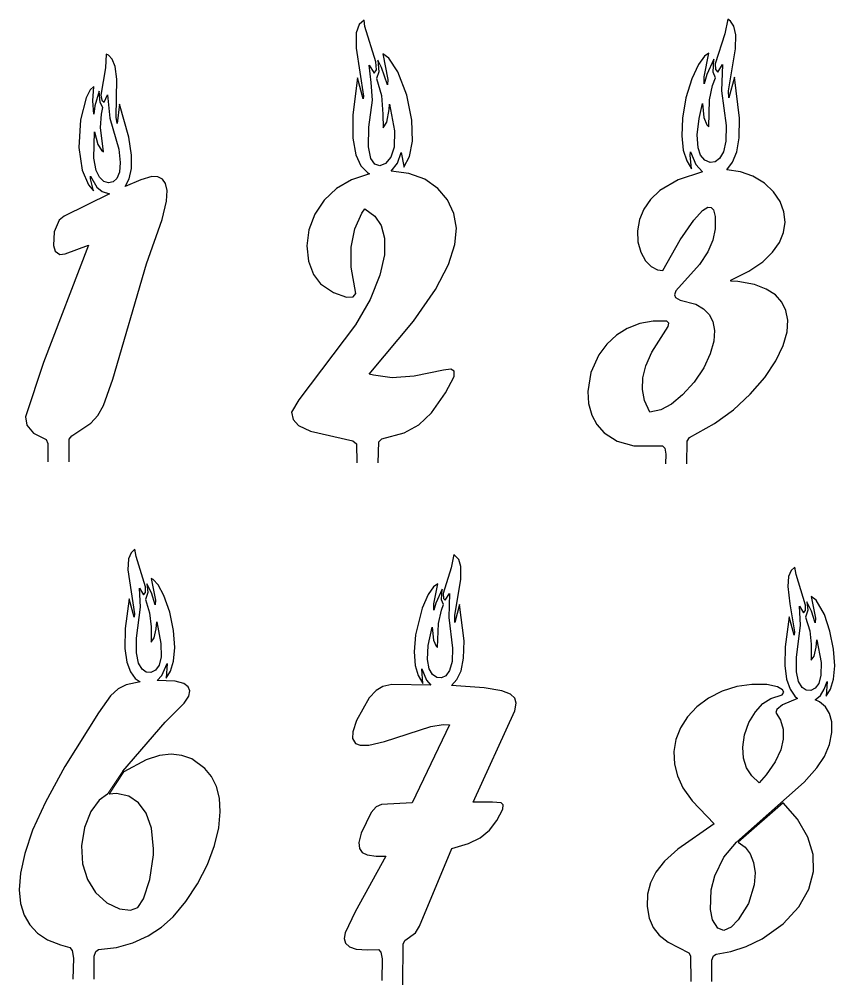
# Model space of a CAD drawing. Extents: x -2 to 525, y -193 to 171.
# Drawn here: x -2.2 to 305.4, y -193 to 171.1 of the extents above; entities that cross this region are included whole.
import ezdxf

# ---------------------------------------------------------------- set-up
doc = ezdxf.new("R2010")
doc.units = 0
doc.header["$MEASUREMENT"] = 0

msp = doc.modelspace()

# ---------------------------------------------------------------- linework, layer by layer
at = {"linetype": 'Continuous'}
for p, q in [((126.034225, 169.060242), (124.938675, 165.917206)), ((127.848984, 170.73378), (126.034225, 169.060242)), ((128.18689, 168.376419), (127.848984, 170.73378)), ((132.359863, 154.965546), (128.18689, 168.376419)), ((265.108643, 171.057281), (264.003265, 165.528931)), ((266.10495, 170.369919), (265.108643, 171.057281)), ((267.41449, 168.435989), (266.10495, 170.369919)), ((268.150726, 165.213013), (267.41449, 168.435989)), ((124.938675, 165.917206), (124.843636, 160.170288)), ((264.003265, 165.528931), (260.381836, 154.287094)), ((268.057739, 159.874756), (268.150726, 165.213013)), ((30.584261, 157.925278), (30.293997, 152.69899)), ((31.403471, 157.543655), (30.584261, 157.925278)), ((32.85722, 156.072311), (31.403471, 157.543655)), ((124.843636, 160.170288), (127.636261, 142.048462)), ((137.212341, 156.343613), (134.944229, 158.015015)), ((134.944229, 158.015015), (136.807526, 148.334167)), ((256.264435, 157.147369), (254.011017, 154.056778)), ((256.222382, 149.39006), (258.013397, 158.338623)), ((258.013397, 158.338623), (256.264435, 157.147369)), ((265.416687, 144.060349), (268.057739, 159.874756)), ((33.989616, 153.305725), (32.85722, 156.072311)), ((34.630615, 148.515564), (33.989616, 153.305725)), ((130.557693, 147.284698), (129.837494, 153.706253)), ((129.837494, 153.706253), (131.636841, 150.794296)), ((132.588089, 151.967865), (132.359863, 154.965546)), ((134.47757, 152.922287), (133.08252, 155.667816)), ((133.08252, 155.667816), (133.390549, 151.217194)), ((136.703766, 146.377716), (134.47757, 152.922287)), ((140.54805, 151.214523), (137.212341, 156.343613)), ((254.011017, 154.056778), (251.502151, 148.61972)), ((259.868896, 155.983566), (257.230255, 150.217758)), ((259.633331, 151.161423), (259.868896, 155.983566)), ((260.381836, 154.287094), (260.414886, 152.139984)), ((261.320679, 151.117798), (263.120148, 154.029755)), ((263.120148, 154.029755), (262.741516, 144.094818)), ((30.293997, 152.69899), (28.571802, 142.451935)), ((131.636841, 150.794296), (132.588089, 151.967865)), ((133.390549, 151.217194), (132.509918, 148.7034)), ((143.953644, 142.465454), (140.54805, 151.214523)), ((256.242126, 146.72847), (256.222382, 149.39006)), ((257.230255, 150.217758), (256.242126, 146.72847)), ((260.447601, 149.026993), (259.633331, 151.161423)), ((260.414886, 152.139984), (261.320679, 151.117798)), ((267.591003, 149.295242), (265.463745, 141.397018)), ((269.544373, 133.712448), (267.591003, 149.295242)), ((25.956085, 145.767685), (24.564184, 144.488937)), ((25.577484, 140.316467), (25.956085, 145.767685)), ((34.343658, 134.104385), (34.630615, 148.515564)), ((125.36129, 148.989471), (123.573341, 135.066086)), ((127.493668, 141.073425), (125.36129, 148.989471)), ((131.025696, 140.612686), (130.557693, 147.284698)), ((132.509918, 148.7034), (134.425858, 142.325073)), ((136.807526, 148.334167), (136.703766, 146.377716)), ((251.502151, 148.61972), (249.314224, 141.401505)), ((258.229584, 140.660263), (259.385254, 146.094193)), ((259.385254, 146.094193), (260.447601, 149.026993)), ((24.564184, 144.488937), (22.971775, 141.466354)), ((27.900257, 143.925919), (26.302809, 138.437027)), ((28.304045, 139.663712), (27.900257, 143.925919)), ((28.571802, 142.451935), (28.905115, 140.55043)), ((29.811846, 139.812943), (31.026073, 142.619125)), ((31.026073, 142.619125), (31.992966, 133.714081)), ((127.636261, 142.048462), (127.493668, 141.073425)), ((134.425858, 142.325073), (134.953476, 135.302383)), ((145.944138, 133.036362), (143.953644, 142.465454)), ((262.741516, 144.094818), (264.496094, 130.96846)), ((265.463745, 141.397018), (265.416687, 144.060349)), ((22.971775, 141.466354), (20.864967, 133.114426)), ((25.897524, 135.263062), (25.577484, 140.316467)), ((26.302809, 138.437027), (25.897524, 135.263062)), ((29.310312, 137.852203), (28.304045, 139.663712)), ((28.905115, 140.55043), (29.811846, 139.812943)), ((35.589123, 139.011948), (34.729275, 131.756531)), ((39.112003, 126.563698), (35.589123, 139.011948)), ((129.686142, 130.377945), (131.025696, 140.612686)), ((137.325363, 136.995239), (137.442627, 139.040665)), ((137.442627, 139.040665), (139.312454, 129.036423)), ((249.314224, 141.401505), (247.995987, 133.834778)), ((254.248306, 133.701752), (255.514893, 139.364075)), ((255.514893, 139.364075), (256.117004, 133.982971)), ((257.957153, 130.461533), (258.229584, 140.660263)), ((28.429316, 130.221786), (28.76992, 135.247238)), ((28.76992, 135.247238), (29.310312, 137.852203)), ((123.573341, 135.066086), (123.571121, 126.176414)), ((134.953476, 135.302383), (135.010345, 130.126358)), ((136.414078, 132.233612), (137.325363, 136.995239)), ((20.864967, 133.114426), (20.27314, 122.667503)), ((31.992966, 133.714081), (35.278229, 122.133461)), ((34.729275, 131.756531), (34.343658, 134.104385)), ((135.010345, 130.126358), (136.414078, 132.233612)), ((146.175583, 125.04493), (145.944138, 133.036362)), ((247.995987, 133.834778), (247.708176, 127.135735)), ((253.549194, 127.551048), (254.248306, 133.701752)), ((256.117004, 133.982971), (257.168823, 131.304352)), ((257.168823, 131.304352), (257.957153, 130.461533)), ((269.440857, 126.40522), (269.544373, 133.712448)), ((25.910906, 118.683807), (26.19873, 128.674805)), ((26.19873, 128.674805), (27.463493, 123.90229)), ((29.507141, 121.121895), (28.429316, 130.221786)), ((129.473145, 122.934097), (129.686142, 130.377945)), ((139.312454, 129.036423), (139.16066, 122.836037)), ((253.899323, 122.524857), (253.549194, 127.551048)), ((264.496094, 130.96846), (264.383209, 125.102608)), ((27.463493, 123.90229), (28.758148, 121.703224)), ((40.126331, 119.882813), (39.112003, 126.563698)), ((123.571121, 126.176414), (124.713554, 119.952156)), ((144.989914, 119.260986), (146.175583, 125.04493)), ((247.708176, 127.135735), (248.318253, 121.700012)), ((264.383209, 125.102608), (263.439972, 121.032639)), ((268.487091, 121.089897), (269.440857, 126.40522)), ((20.27314, 122.667503), (21.480915, 114.152946)), ((28.758148, 121.703224), (29.507141, 121.121895)), ((35.278229, 122.133461), (35.883713, 117.003906)), ((130.416992, 118.579269), (129.473145, 122.934097)), ((139.16066, 122.836037), (137.971008, 119.040787)), ((140.437485, 116.794792), (141.906036, 120.776817)), ((141.906036, 120.776817), (142.849258, 115.671234)), ((248.318253, 121.700012), (249.604141, 117.624268)), ((250.923843, 119.77327), (251.057709, 121.096611)), ((251.057709, 121.096611), (252.985306, 116.250961)), ((254.846878, 119.792625), (253.899323, 122.524857)), ((263.439972, 121.032639), (261.998505, 118.541527)), ((266.852081, 117.137962), (268.487091, 121.089897)), ((26.789865, 114.075989), (25.910906, 118.683807)), ((35.883713, 117.003906), (35.535915, 113.347656)), ((40.095226, 114.8479), (40.126331, 119.882813)), ((124.713554, 119.952156), (126.680626, 115.786049)), ((131.93338, 116.437607), (130.416992, 118.579269)), ((135.932037, 116.634995), (133.792023, 115.820099)), ((137.971008, 119.040787), (135.932037, 116.634995)), ((138.124405, 113.751297), (140.437485, 116.794792)), ((142.811691, 115.342133), (144.989914, 119.260986)), ((249.604141, 117.624268), (251.415817, 114.660339)), ((251.415817, 114.660339), (250.923843, 119.77327)), ((256.47934, 117.900558), (254.846878, 119.792625)), ((258.403656, 117.065788), (256.47934, 117.900558)), ((260.282867, 117.283463), (258.403656, 117.065788)), ((261.998505, 118.541527), (260.282867, 117.283463)), ((264.689301, 114.3442), (266.852081, 117.137962)), ((21.480915, 114.152946), (23.84609, 108.598434)), ((27.970331, 111.512718), (26.789865, 114.075989)), ((35.535915, 113.347656), (34.524601, 110.968872)), ((39.237034, 110.919197), (40.095226, 114.8479)), ((126.680626, 115.786049), (129.33429, 113.143074)), ((129.33429, 113.143074), (129.871307, 112.811699)), ((133.792023, 115.820099), (131.93338, 116.437607)), ((144.813583, 112.97023), (138.124405, 113.751297)), ((142.849258, 115.671234), (142.811691, 115.342133)), ((150.765625, 110.709152), (144.813583, 112.97023)), ((255.545517, 113.526901), (246.327576, 110.536331)), ((252.985306, 116.250961), (255.545517, 113.526901)), ((269.856079, 113.578804), (264.689301, 114.3442)), ((274.608063, 111.85939), (269.856079, 113.578804)), ((24.663679, 110.837143), (24.626062, 111.944267)), ((24.626062, 111.944267), (27.087082, 107.783188)), ((25.762711, 106.324463), (24.663679, 110.837143)), ((29.615898, 109.948738), (27.970331, 111.512718)), ((31.458376, 109.34549), (29.615898, 109.948738)), ((33.145485, 109.709244), (31.458376, 109.34549)), ((34.524601, 110.968872), (33.145485, 109.709244)), ((37.720711, 107.989601), (39.237034, 110.919197)), ((43.656094, 110.57872), (37.720711, 107.989601)), ((47.789143, 111.810165), (43.656094, 110.57872)), ((50.049873, 111.662704), (47.789143, 111.810165)), ((51.826958, 110.773933), (50.049873, 111.662704)), ((52.98988, 109.162971), (51.826958, 110.773933)), ((123.096336, 110.545219), (117.502167, 107.25869)), ((129.871307, 112.811699), (123.096336, 110.545219)), ((155.655411, 107.29216), (150.765625, 110.709152)), ((246.327576, 110.536331), (239.511948, 106.482414)), ((278.930328, 109.214066), (274.608063, 111.85939)), ((23.84609, 108.598434), (25.762711, 106.324463)), ((27.087082, 107.783188), (28.996082, 106.113701)), ((28.996082, 106.113701), (31.752512, 105.189102)), ((53.571854, 106.548553), (52.98988, 109.162971)), ((53.342617, 102.413239), (53.571854, 106.548553)), ((117.502167, 107.25869), (112.74427, 102.803261)), ((159.390015, 102.913612), (155.655411, 107.29216)), ((239.511948, 106.482414), (235.94313, 103.084053)), ((282.352478, 105.972023), (278.930328, 109.214066)), ((284.807678, 102.337219), (282.352478, 105.972023)), ((31.752512, 105.189102), (14.653851, 96.812347)), ((51.731911, 95.5616), (53.342617, 102.413239)), ((112.74427, 102.803261), (109.235565, 97.552788)), ((161.759964, 97.880867), (159.390015, 102.913612)), ((235.94313, 103.084053), (233.403778, 99.434746)), ((286.258972, 98.482246), (284.807678, 102.337219)), ((127.065262, 97.950874), (128.164703, 99.548828)), ((128.164703, 99.548828), (131.881958, 96.852432)), ((233.403778, 99.434746), (231.755859, 95.515999)), ((252.295853, 95.364014), (255.562347, 98.94101)), ((255.562347, 98.94101), (257.545197, 100.155457)), ((257.545197, 100.155457), (258.772919, 100.114822)), ((258.772919, 100.114822), (259.66217, 99.153976)), ((259.66217, 99.153976), (260.288574, 96.657959)), ((286.69632, 94.551041), (286.258972, 98.482246)), ((12.786319, 95.350899), (10.928755, 90.961197)), ((14.653851, 96.812347), (12.786319, 95.350899)), ((45.798805, 78.84874), (51.731911, 95.5616)), ((109.235565, 97.552788), (107.004646, 91.625908)), ((124.366707, 91.993607), (127.065262, 97.950874)), ((131.881958, 96.852432), (134.277542, 93.298409)), ((162.703888, 92.299095), (161.759964, 97.880867)), ((231.755859, 95.515999), (230.98999, 91.321297)), ((247.185349, 87.863663), (252.295853, 95.364014)), ((260.288574, 96.657959), (260.300812, 92.102127)), ((107.004646, 91.625908), (106.219177, 85.619492)), ((122.967819, 85.148605), (124.366707, 91.993607)), ((134.277542, 93.298409), (135.571747, 88.498421)), ((162.105225, 86.111618), (162.703888, 92.299095)), ((230.98999, 91.321297), (231.156754, 87.181404)), ((260.300812, 92.102127), (259.419983, 87.75827)), ((286.133392, 90.661461), (286.69632, 94.551041)), ((10.928755, 90.961197), (10.612742, 85.755966)), ((135.571747, 88.498421), (135.508499, 82.290627)), ((240.607224, 76.263718), (247.185349, 87.863663)), ((259.419983, 87.75827), (257.558685, 83.354698)), ((284.604858, 86.907768), (286.133392, 90.661461)), ((23.839529, 85.940804), (6.934083, 41.581436)), ((10.612742, 85.755966), (11.314399, 83.639915)), ((15.11527, 82.630775), (23.839529, 85.940804)), ((106.219177, 85.619492), (106.835205, 79.883553)), ((122.999214, 77.563942), (122.967819, 85.148605)), ((159.696228, 78.648643), (162.105225, 86.111618)), ((231.156754, 87.181404), (232.249084, 83.207138)), ((282.022186, 83.196289), (284.604858, 86.907768)), ((11.314399, 83.639915), (13.077179, 82.38829)), ((13.077179, 82.38829), (15.11527, 82.630775)), ((135.508499, 82.290627), (133.811142, 74.628563)), ((232.249084, 83.207138), (234.045959, 80.011124)), ((257.558685, 83.354698), (254.438934, 78.636879)), ((278.300537, 79.600609), (282.022186, 83.196289)), ((33.026192, 35.359604), (45.798805, 78.84874)), ((106.835205, 79.883553), (108.746384, 74.879974)), ((124.760368, 67.613335), (122.999214, 77.563942)), ((154.794678, 69.221947), (159.696228, 78.648643)), ((234.045959, 80.011124), (236.242706, 77.797356)), ((236.242706, 77.797356), (238.619202, 76.569496)), ((238.619202, 76.569496), (240.607224, 76.263718)), ((254.438934, 78.636879), (245.468521, 68.626938)), ((273.099823, 76.045166), (278.300537, 79.600609)), ((108.746384, 74.879974), (111.429146, 71.283264)), ((133.811142, 74.628563), (130.137466, 65.418785)), ((266.206818, 72.673409), (273.099823, 76.045166)), ((111.429146, 71.283264), (116.321159, 68.082809)), ((146.531708, 57.278461), (154.794678, 69.221947)), ((266.206818, 72.361305), (266.206818, 72.673409)), ((268.890015, 72.150009), (266.206818, 72.361305)), ((275.163239, 71.007515), (268.890015, 72.150009)), ((279.641479, 69.325905), (275.163239, 71.007515)), ((283.076385, 67.095306), (279.641479, 69.325905)), ((116.321159, 68.082809), (121.232407, 66.243675)), ((121.232407, 66.243675), (123.766869, 66.356995)), ((123.766869, 66.356995), (124.760368, 67.613335)), ((245.468521, 68.626938), (244.943192, 67.130783)), ((244.943192, 67.130783), (245.407227, 66.11409)), ((245.407227, 66.11409), (247.186386, 65.189148)), ((285.528687, 64.383179), (283.076385, 67.095306)), ((130.137466, 65.418785), (124.660454, 55.803642)), ((247.186386, 65.189148), (253.02536, 63.598675)), ((253.02536, 63.598675), (255.991745, 61.918159)), ((255.991745, 61.918159), (258.111176, 59.759689)), ((287.05899, 61.257019), (285.528687, 64.383179)), ((258.111176, 59.759689), (259.499298, 57.064144)), ((287.74115, 57.582565), (287.05899, 61.257019)), ((124.660454, 55.803642), (103.227943, 27.52589)), ((129.816025, 37.282227), (146.531708, 57.278461)), ((231.891022, 56.289742), (227.164001, 54.45055)), ((236.941681, 57.257404), (231.891022, 56.289742)), ((236.488983, 45.491013), (242.631027, 55.172661)), ((242.096497, 57.182816), (236.941681, 57.257404)), ((242.812302, 56.511837), (242.096497, 57.182816)), ((242.631027, 55.172661), (242.812302, 56.511837)), ((259.499298, 57.064144), (260.126923, 53.712597)), ((287.464508, 53.167656), (287.74115, 57.582565)), ((223.057083, 51.892319), (219.429413, 48.568737)), ((227.164001, 54.45055), (223.057083, 51.892319)), ((260.126923, 53.712597), (259.867615, 49.730541)), ((286.030457, 48.02914), (287.464508, 53.167656)), ((219.429413, 48.568737), (216.400803, 44.541317)), ((259.867615, 49.730541), (258.508392, 44.864597)), ((283.274078, 42.244015), (286.030457, 48.02914)), ((216.400803, 44.541317), (213.383926, 37.811764)), ((234.150803, 40.419643), (236.488983, 45.491013)), ((258.508392, 44.864597), (256.021698, 39.626598)), ((6.934083, 41.581436), (0.05779, 21.199436)), ((233.02179, 35.83466), (234.150803, 40.419643)), ((279.078522, 35.965401), (283.274078, 42.244015)), ((131.431396, 36.803421), (129.816025, 37.282227)), ((138.503891, 35.896626), (131.431396, 36.803421)), ((146.731308, 36.439144), (138.503891, 35.896626)), ((157.845566, 38.781685), (146.731308, 36.439144)), ((160.583206, 39.076744), (157.845566, 38.781685)), ((158.632355, 30.162287), (161.826279, 36.409748)), ((161.911804, 38.42165), (160.583206, 39.076744)), ((161.826279, 36.409748), (161.911804, 38.42165)), ((213.383926, 37.811764), (212.261292, 30.753939)), ((256.021698, 39.626598), (252.359543, 34.175556)), ((29.483635, 25.381624), (33.026192, 35.359604)), ((232.906555, 31.475372), (233.02179, 35.83466)), ((252.359543, 34.175556), (248.04274, 29.40345)), ((273.604431, 29.658171), (279.078522, 35.965401)), ((153.300705, 22.61421), (158.632355, 30.162287)), ((212.261292, 30.753939), (212.600204, 26.142931)), ((233.719879, 27.331997), (232.906555, 31.475372)), ((248.04274, 29.40345), (243.818054, 25.96792)), ((267.212463, 23.809553), (273.604431, 29.658171)), ((103.227943, 27.52589), (100.441589, 22.840948)), ((212.600204, 26.142931), (213.83345, 21.800896)), ((235.69957, 22.905228), (233.719879, 27.331997)), ((243.818054, 25.96792), (239.84761, 23.810085)), ((27.454962, 21.580662), (29.483635, 25.381624)), ((100.441589, 22.840948), (101.073616, 20.161919)), ((148.465744, 18.108236), (153.300705, 22.61421)), ((239.84761, 23.810085), (235.69957, 22.905228)), ((260.130951, 18.673542), (267.212463, 23.809553)), ((0.05779, 21.199436), (0.558347, 17.976427)), ((17.537651, 13.928114), (24.763037, 18.772532)), ((24.763037, 18.772532), (27.454962, 21.580662)), ((101.073616, 20.161919), (103.182816, 17.885139)), ((213.83345, 21.800896), (215.748352, 18.226639)), ((215.748352, 18.226639), (218.435471, 15.1365)), ((250.634995, 13.311632), (260.130951, 18.673542)), ((0.558347, 17.976427), (3.124891, 15.012543)), ((3.124891, 15.012543), (7.930338, 12.598846)), ((103.182816, 17.885139), (107.695747, 15.767305)), ((107.695747, 15.767305), (123.632477, 12.144782)), ((134.606216, 12.881006), (143.048462, 15.118068)), ((143.048462, 15.118068), (148.465744, 18.108236)), ((218.435471, 15.1365), (223.31601, 11.953594)), ((7.930338, 12.598846), (8.568137, 11.087736)), ((8.568137, 11.087736), (8.582712, 4.2258)), ((16.582712, 4.2258), (16.610626, 12.744196)), ((16.610626, 12.744196), (17.537651, 13.928114)), ((123.632477, 12.144782), (125.057388, 10.958623)), ((125.057388, 10.958623), (125.119713, 3.7949)), ((133.119705, 3.7949), (133.434143, 11.712311)), ((133.434143, 11.712311), (134.606216, 12.881006)), ((223.31601, 11.953594), (229.671494, 10.186981)), ((249.656708, 3.364), (249.765564, 11.901702)), ((249.765564, 11.901702), (250.634995, 13.311632)), ((229.671494, 10.186981), (237.54071, 10.143421)), ((237.54071, 10.143421), (240.415771, 10.259679)), ((240.415771, 10.259679), (241.290695, 9.378304)), ((241.290695, 9.378304), (241.724213, 6.998178)), ((241.724213, 6.998178), (241.656708, 3.364)), ((41.394535, -28.813277), (39.928837, -30.107116)), ((41.82526, -31.53041), (41.394535, -28.813277)), ((38.978764, -32.473647), (38.717411, -36.525039)), ((39.928837, -30.107116), (38.978764, -32.473647)), ((45.424259, -43.028838), (41.82526, -31.53041)), ((161.784672, -30.839065), (160.778324, -35.788268)), ((163.560246, -32.647506), (161.784672, -30.839065)), ((164.346928, -35.352706), (163.560246, -32.647506)), ((160.778324, -35.788268), (157.674809, -45.522323)), ((164.367252, -40.031692), (164.346928, -35.352706)), ((290.436283, -35.604568), (289.004521, -36.850082)), ((290.867008, -38.3217), (290.436283, -35.604568)), ((38.717411, -36.525039), (41.211613, -53.213088)), ((48.305424, -40.192016), (47.505558, -39.78807)), ((47.505558, -39.78807), (49.108402, -48.031432)), ((162.086369, -53.802596), (164.367252, -40.031692)), ((288.06641, -39.060882), (287.745915, -42.892104)), ((289.004521, -36.850082), (288.06641, -39.060882)), ((294.481571, -49.900176), (290.867008, -38.3217)), ((43.524113, -50.594634), (43.108219, -43.488219)), ((43.108219, -43.488219), (44.678715, -45.991592)), ((45.448246, -45.091384), (45.424259, -43.028838)), ((47.604496, -45.276641), (45.905033, -41.797759)), ((45.905033, -41.797759), (46.222782, -45.143249)), ((50.144718, -42.176803), (48.305424, -40.192016)), ((52.335575, -46.218093), (50.144718, -42.176803)), ((154.060063, -42.931792), (152.018986, -45.847213)), ((155.669682, -41.800536), (154.060063, -42.931792)), ((154.137516, -49.41838), (155.669682, -41.800536)), ((287.745915, -42.892104), (288.477543, -49.432983)), ((44.678715, -45.991592), (45.448246, -45.091384)), ((46.222782, -45.143249), (45.411503, -47.799926)), ((49.025944, -49.804336), (47.604496, -45.276641)), ((54.518131, -52.466079), (52.335575, -46.218093)), ((152.018986, -45.847213), (149.749455, -51.020782)), ((157.268925, -43.830245), (154.894413, -49.091201)), ((157.035221, -47.825027), (157.268925, -43.830245)), ((157.674809, -45.522323), (157.807621, -47.314269)), ((157.807621, -47.314269), (158.520085, -48.023727)), ((158.520085, -48.023727), (160.070927, -45.514022)), ((160.070927, -45.514022), (159.790165, -54.536025)), ((298.417118, -47.977218), (296.547367, -46.579375)), ((296.547367, -46.579375), (298.14777, -54.793532)), ((39.250553, -47.553405), (37.774723, -58.743133)), ((41.088444, -54.375747), (39.250553, -47.553405)), ((41.9939, -62.3674), (43.524113, -50.594634)), ((45.411503, -47.799926), (46.958927, -52.770385)), ((49.108402, -48.031432), (49.025944, -49.804336)), ((154.143192, -51.806655), (154.137516, -49.41838)), ((154.894413, -49.091201), (154.143192, -51.806655)), ((157.781498, -49.626617), (157.035221, -47.825027)), ((157.040104, -51.769103), (157.781498, -49.626617)), ((163.924137, -49.594512), (162.083134, -56.403152)), ((165.592838, -63.276153), (163.924137, -49.594512)), ((288.477543, -49.432983), (290.252262, -59.955978)), ((292.565922, -57.38594), (292.150028, -50.279525)), ((292.150028, -50.279525), (293.720524, -52.782897)), ((294.490055, -51.88269), (294.481571, -49.900176)), ((296.694035, -52.181686), (294.946842, -48.589065)), ((294.946842, -48.589065), (295.271671, -51.821593)), ((301.566349, -53.448135), (298.417118, -47.977218)), ((41.211613, -53.213088), (41.088444, -54.375747)), ((46.958927, -52.770385), (47.517521, -58.049895)), ((55.965031, -59.460296), (54.518131, -52.466079)), ((149.749455, -51.020782), (147.275578, -61.056548)), ((155.89246, -56.74266), (157.040104, -51.769103)), ((159.790165, -54.536025), (161.291447, -66.073241)), ((162.083134, -56.403152), (162.086369, -53.802596)), ((288.292301, -54.344833), (286.784611, -65.561988)), ((290.130192, -61.167037), (288.292301, -54.344833)), ((293.720524, -52.782897), (294.490055, -51.88269)), ((295.271671, -51.821593), (294.439457, -54.39212)), ((294.439457, -54.39212), (296.000736, -59.561675)), ((298.062016, -56.567779), (296.694035, -52.181686)), ((303.669438, -59.660689), (301.566349, -53.448135)), ((47.517521, -58.049895), (47.566532, -63.810363)), ((49.470158, -58.829543), (49.662724, -56.127792)), ((49.662724, -56.127792), (51.233952, -64.293868)), ((152.08112, -65.136954), (153.516422, -58.153594)), ((153.516422, -58.153594), (154.093388, -63.028426)), ((155.62122, -65.826194), (155.89246, -56.74266)), ((291.001713, -69.59114), (292.565922, -57.38594)), ((298.14777, -54.793532), (298.062016, -56.567779)), ((37.774723, -58.743133), (37.642033, -66.166267)), ((48.66663, -62.266265), (49.470158, -58.829543)), ((56.407108, -65.84172), (55.965031, -59.460296)), ((147.275578, -61.056548), (146.771122, -67.451591)), ((290.252262, -59.955978), (290.130192, -61.167037)), ((296.000736, -59.561675), (296.553471, -64.544051)), ((305.045719, -66.538123), (303.669438, -59.660689)), ((41.964787, -67.897338), (41.9939, -62.3674)), ((47.566532, -63.810363), (48.66663, -62.266265)), ((51.233952, -64.293868), (51.240177, -69.328155)), ((151.856999, -70.373473), (152.08112, -65.136954)), ((154.093388, -63.028426), (155.105168, -65.326919)), ((155.105168, -65.326919), (155.62122, -65.826194)), ((165.437931, -69.885512), (165.592838, -63.276153)), ((296.553471, -64.544051), (296.608341, -70.601668)), ((298.497379, -65.743621), (298.704533, -62.919082)), ((298.704533, -62.919082), (300.316044, -71.540992)), ((37.642033, -66.166267), (38.35236, -71.337272)), ((42.753544, -71.714881), (41.964787, -67.897338)), ((55.938725, -70.982345), (56.407108, -65.84172)), ((146.771122, -67.451591), (147.172489, -72.634658)), ((161.291447, -66.073241), (161.065189, -71.139762)), ((286.784611, -65.561988), (286.629948, -72.669868)), ((296.608341, -70.601668), (297.708439, -69.057563)), ((297.708439, -69.057563), (298.497379, -65.743621)), ((305.447514, -72.771171), (305.045719, -66.538123)), ((38.35236, -71.337272), (39.699833, -75.045943)), ((44.074833, -74.073516), (42.753544, -71.714881)), ((50.485294, -72.515769), (49.119633, -74.391715)), ((51.240177, -69.328155), (50.485294, -72.515769)), ((51.614567, -76.406623), (53.509464, -71.868178)), ((53.509464, -71.868178), (53.195561, -77.418479)), ((54.802982, -74.760314), (55.938725, -70.982345)), ((147.172489, -72.634658), (148.242191, -76.470771)), ((152.442021, -73.918327), (151.856999, -70.373473)), ((161.065189, -71.139762), (160.093815, -74.546546)), ((164.475041, -74.633788), (165.437931, -69.885512)), ((286.629948, -72.669868), (287.31226, -77.835075)), ((291.038212, -75.004111), (291.001713, -69.59114)), ((300.316044, -71.540992), (300.257389, -76.337989)), ((304.980534, -77.773643), (305.447514, -72.771171)), ((39.699833, -75.045943), (41.523686, -77.526694)), ((45.635502, -75.189262), (44.074833, -74.073516)), ((47.379215, -75.307296), (45.635502, -75.189262)), ((49.119633, -74.391715), (47.379215, -75.307296)), ((49.814213, -78.268722), (51.614567, -76.406623)), ((53.195561, -77.418479), (54.802982, -74.760314)), ((149.983647, -79.444274), (149.67487, -73.897117)), ((149.67487, -73.897117), (151.417362, -78.205451)), ((153.651432, -76.012481), (152.442021, -73.918327)), ((155.312321, -77.187652), (153.651432, -76.012481)), ((160.093815, -74.546546), (158.69611, -76.51081)), ((162.915959, -77.955939), (164.475041, -74.633788)), ((291.847721, -78.64807), (291.038212, -75.004111)), ((300.257389, -76.337989), (299.48029, -79.405944)), ((38.149906, -79.930648), (35.046147, -81.461372)), ((43.340702, -78.842719), (38.149906, -79.930648)), ((41.523686, -77.526694), (43.340702, -78.842719)), ((56.595768, -78.53617), (49.814213, -78.268722)), ((59.792179, -79.443587), (56.595768, -78.53617)), ((61.467899, -80.691451), (59.792179, -79.443587)), ((138.306278, -79.801963), (134.974674, -80.579208)), ((153.067265, -80.064124), (138.306278, -79.801963)), ((148.242191, -76.470771), (149.983647, -79.444274)), ((151.417362, -78.205451), (153.067265, -80.064124)), ((157.088749, -77.344848), (155.312321, -77.187652)), ((158.69611, -76.51081), (157.088749, -77.344848)), ((160.830998, -80.229522), (162.915959, -77.955939)), ((274.190006, -79.773955), (268.541081, -80.576392)), ((279.896305, -79.864341), (274.190006, -79.773955)), ((283.88892, -80.683334), (279.896305, -79.864341)), ((287.31226, -77.835075), (288.641178, -81.583877)), ((293.152897, -80.905624), (291.847721, -78.64807)), ((299.48029, -79.405944), (298.090519, -81.244308)), ((301.508366, -81.557105), (302.55402, -78.675437)), ((302.55402, -78.675437), (302.237309, -84.209777)), ((303.844792, -81.551612), (304.980534, -77.773643)), ((35.046147, -81.461372), (32.230778, -84.073875)), ((62.070377, -82.178786), (61.467899, -80.691451)), ((61.721256, -84.141189), (62.070377, -82.178786)), ((132.384403, -82.097678), (129.807194, -84.851997)), ((134.974674, -80.579208), (132.384403, -82.097678)), ((173.182926, -81.011428), (160.830998, -80.229522)), ((179.864018, -82.15322), (173.182926, -81.011428)), ((183.109928, -83.459098), (179.864018, -82.15322)), ((184.688725, -84.956527), (183.109928, -83.459098)), ((262.93726, -82.332595), (257.863773, -84.917922)), ((268.541081, -80.576392), (262.93726, -82.332595)), ((281.310734, -85.03279), (285.663822, -83.652221)), ((285.802616, -81.765304), (283.88892, -80.683334)), ((285.663822, -83.652221), (286.261662, -82.754974)), ((286.261662, -82.754974), (285.802616, -81.765304)), ((288.641178, -81.583877), (290.446049, -84.149573)), ((294.718388, -81.995391), (293.152897, -80.905624)), ((296.421024, -82.098594), (294.718388, -81.995391)), ((298.090519, -81.244308), (296.421024, -82.098594)), ((300.123539, -83.904761), (301.508366, -81.557105)), ((302.237309, -84.209777), (303.844792, -81.551612)), ((32.230778, -84.073875), (27.674198, -90.480216)), ((52.825993, -94.022811), (60.021977, -86.844947)), ((60.021977, -86.844947), (61.721256, -84.141189)), ((129.807194, -84.851997), (125.035832, -93.418594)), ((185.248844, -86.822822), (184.688725, -84.956527)), ((184.785954, -89.720626), (185.248844, -86.822822)), ((257.863773, -84.917922), (253.44318, -88.2285)), ((275.505985, -90.069556), (278.362492, -86.965636)), ((278.362492, -86.965636), (281.310734, -85.03279)), ((291.429569, -85.024924), (285.755863, -87.429778)), ((290.446049, -84.149573), (291.429569, -85.024924)), ((298.127995, -85.527022), (300.123539, -83.904761)), ((299.734684, -86.346595), (298.127995, -85.527022)), ((301.947819, -88.246314), (299.734684, -86.346595)), ((27.674198, -90.480216), (15.010258, -110.665359)), ((168.982548, -124.216788), (184.785954, -89.720626)), ((253.44318, -88.2285), (249.892887, -92.036895)), ((273.06934, -94.174323), (275.505985, -90.069556)), ((283.631046, -89.194205), (283.174626, -90.334739)), ((283.174626, -90.334739), (284.996586, -93.289535)), ((285.755863, -87.429778), (283.631046, -89.194205)), ((303.463261, -90.710708), (301.947819, -88.246314)), ((304.32703, -93.945022), (303.463261, -90.710708)), ((36.8736, -112.483726), (52.825993, -94.022811)), ((125.035832, -93.418594), (123.605656, -97.637237)), ((249.892887, -92.036895), (247.253544, -96.199088)), ((271.414616, -98.837356), (273.06934, -94.174323)), ((284.996586, -93.289535), (285.962711, -96.69641)), ((304.360783, -97.894256), (304.32703, -93.945022)), ((123.605656, -97.637237), (123.489384, -100.138053)), ((135.523319, -101.295066), (153.011906, -95.669013)), ((160.136967, -95.027129), (146.036442, -124.372947)), ((153.011906, -95.669013), (157.753605, -94.86489)), ((157.753605, -94.86489), (160.136967, -95.027129)), ((247.253544, -96.199088), (245.548466, -100.589179)), ((285.962711, -96.69641), (286.017948, -100.410216)), ((303.440067, -102.371818), (304.360783, -97.894256)), ((123.489384, -100.138053), (124.656498, -102.092963)), ((129.616642, -102.678138), (135.523319, -101.295066)), ((245.548466, -100.589179), (244.784794, -105.09809)), ((270.760929, -103.393592), (271.414616, -98.837356)), ((286.017948, -100.410216), (285.081608, -104.498534)), ((124.656498, -102.092963), (126.413273, -102.738204)), ((126.413273, -102.738204), (129.616642, -102.678138)), ((244.784794, -105.09809), (244.978214, -109.791022)), ((271.060551, -107.570319), (270.760929, -103.393592)), ((285.081608, -104.498534), (282.994511, -108.99253)), ((301.567387, -106.925613), (303.440067, -102.371818)), ((45.612003, -108.199828), (37.185734, -112.795875)), ((50.68079, -106.572524), (45.612003, -108.199828)), ((55.112309, -106.072662), (50.68079, -106.572524)), ((59.146916, -106.534354), (55.112309, -106.072662)), ((62.864384, -107.888976), (59.146916, -106.534354)), ((67.81641, -111.436462), (62.864384, -107.888976)), ((272.212467, -111.201369), (271.060551, -107.570319)), ((282.994511, -108.99253), (279.553043, -113.921607)), ((298.730106, -111.261184), (301.567387, -106.925613)), ((15.010258, -110.665359), (7.637272, -124.137786)), ((70.317448, -114.540527), (67.81641, -111.436462)), ((244.978214, -109.791022), (246.096378, -114.274154)), ((274.152104, -114.300452), (272.212467, -111.201369)), ((293.948612, -116.620391), (298.730106, -111.261184)), ((72.141728, -118.23175), (70.317448, -114.540527)), ((246.096378, -114.274154), (248.190006, -118.797393)), ((276.901127, -116.890762), (274.152104, -114.300452)), ((279.553043, -113.921607), (276.901127, -116.890762)), ((73.281315, -122.661582), (72.141728, -118.23175)), ((248.190006, -118.797393), (251.60529, -123.706397)), ((268.356388, -139.325496), (293.948612, -116.620391)), ((27.87421, -123.375892), (24.733708, -127.75283)), ((30.997807, -121.207183), (27.87421, -123.375892)), ((34.400639, -120.859954), (31.678082, -121.137767)), ((39.073795, -121.947486), (34.400639, -120.859954)), ((42.797794, -124.387641), (39.073795, -121.947486)), ((73.620365, -127.821448), (73.281315, -122.661582)), ((251.60529, -123.706397), (259.916325, -132.291961)), ((7.637272, -124.137786), (2.812687, -134.748614)), ((45.685124, -128.286651), (42.797794, -124.387641)), ((132.388859, -125.997535), (130.524174, -128.014281)), ((134.477116, -125.060561), (132.388859, -125.997535)), ((146.036442, -124.372947), (134.477116, -125.060561)), ((176.342472, -124.14025), (168.982548, -124.216788)), ((179.584538, -124.486892), (176.342472, -124.14025)), ((178.018253, -131.088946), (180.242985, -126.764533)), ((180.398808, -125.231391), (179.584538, -124.486892)), ((180.242985, -126.764533), (180.398808, -125.231391)), ((285.981999, -124.376823), (269.045475, -139.216422)), ((291.426762, -130.647594), (285.981999, -124.376823)), ((24.733708, -127.75283), (22.36359, -133.764571)), ((47.663273, -133.956111), (45.685124, -128.286651)), ((73.033573, -133.857371), (73.620365, -127.821448)), ((130.524174, -128.014281), (126.729435, -135.91793)), ((295.337406, -137.397678), (291.426762, -130.647594)), ((22.36359, -133.764571), (21.238835, -140.70555)), ((48.42371, -141.747443), (47.663273, -133.956111)), ((71.437992, -140.471374), (73.033573, -133.857371)), ((175.136418, -134.771644), (178.018253, -131.088946)), ((259.916325, -132.291961), (246.268131, -141.870536)), ((2.812687, -134.748614), (-0.194515, -143.555335)), ((126.729435, -135.91793), (125.914311, -139.348315)), ((167.23798, -139.821979), (171.619816, -137.620944)), ((171.619816, -137.620944), (175.136418, -134.771644)), ((297.266422, -143.897685), (295.337406, -137.397678)), ((21.238835, -140.70555), (21.64307, -147.417026)), ((48.365482, -144.048564), (48.42371, -141.747443)), ((68.734562, -147.672607), (71.437992, -140.471374)), ((125.914311, -139.348315), (126.14008, -141.608253)), ((126.14008, -141.608253), (127.121647, -143.105044)), ((148.833256, -170.931907), (160.915592, -141.67826)), ((160.915592, -141.67826), (167.23798, -139.821979)), ((246.268131, -141.870536), (241.231205, -146.429576)), ((263.591923, -144.940147), (268.356388, -139.325496)), ((269.045475, -139.216422), (271.636356, -141.150195)), ((271.636356, -141.150195), (273.55341, -143.686088)), ((-0.194515, -143.555335), (-1.789669, -150.971686)), ((47.080082, -153.324744), (48.365482, -144.048564)), ((136.035038, -144.529815), (124.445744, -165.58949)), ((127.121647, -143.105044), (128.987736, -144.099971)), ((128.987736, -144.099971), (132.448918, -144.548263)), ((132.448918, -144.548263), (136.035038, -144.529815)), ((260.195255, -152.017974), (263.591923, -144.940147)), ((273.55341, -143.686088), (274.845768, -146.915923)), ((297.421757, -150.371173), (297.266422, -143.897685)), ((21.64307, -147.417026), (23.508549, -153.399886)), ((65.008, -154.972205), (68.734562, -147.672607)), ((241.231205, -146.429576), (237.985172, -150.533012)), ((274.845768, -146.915923), (275.403507, -150.853099)), ((-1.789669, -150.971686), (-2.231502, -157.194011)), ((237.985172, -150.533012), (235.912113, -154.63647)), ((258.889286, -157.250846), (260.195255, -152.017974)), ((275.403507, -150.853099), (275.085575, -155.392524)), ((295.731693, -156.958133), (297.421757, -150.371173)), ((23.508549, -153.399886), (26.538273, -158.220222)), ((44.676823, -160.629733), (47.080082, -153.324744)), ((60.618229, -161.654719), (65.008, -154.972205)), ((235.912113, -154.63647), (234.828983, -158.913234)), ((275.085575, -155.392524), (272.945683, -162.346065)), ((-2.231502, -157.194011), (-1.725765, -162.356523)), ((26.538273, -158.220222), (30.825382, -162.177848)), ((234.828983, -158.913234), (234.671818, -163.581193)), ((258.595036, -164.67249), (258.889286, -157.250846)), ((291.942448, -163.663371), (295.731693, -156.958133)), ((-1.725765, -162.356523), (-0.372799, -166.782277)), ((30.825382, -162.177848), (35.587895, -164.429999)), ((42.439945, -163.911576), (44.676823, -160.629733)), ((55.802738, -167.407422), (60.618229, -161.654719)), ((234.671818, -163.581193), (235.412541, -167.891065)), ((272.945683, -162.346065), (269.062077, -168.60764)), ((285.982365, -170.082873), (291.942448, -163.663371)), ((-0.372799, -166.782277), (1.744572, -170.466741)), ((35.587895, -164.429999), (39.756291, -164.922055)), ((39.756291, -164.922055), (42.439945, -163.911576)), ((51.409977, -171.38223), (55.802738, -167.407422)), ((124.445744, -165.58949), (120.746342, -173.485728)), ((259.389042, -168.497121), (258.595036, -164.67249)), ((1.744572, -170.466741), (4.645146, -173.54407)), ((147.30579, -173.40898), (148.833256, -170.931907)), ((235.412541, -167.891065), (236.929814, -171.392642)), ((261.323918, -171.680869), (259.389042, -168.497121)), ((269.062077, -168.60764), (266.34235, -171.359872)), ((278.101994, -175.681541), (285.982365, -170.082873)), ((4.645146, -173.54407), (8.466801, -176.090371)), ((40.587956, -177.217271), (46.416447, -174.599567)), ((46.416447, -174.599567), (51.409977, -171.38223)), ((120.746342, -173.485728), (120.29401, -175.63919)), ((143.302128, -176.289098), (147.30579, -173.40898)), ((236.929814, -171.392642), (239.248295, -174.349164)), ((239.248295, -174.349164), (242.570439, -176.920444)), ((263.584538, -172.517718), (261.323918, -171.680869)), ((266.34235, -171.359872), (263.584538, -172.517718)), ((8.466801, -176.090371), (13.284123, -178.03728)), ((13.284123, -178.03728), (16.821171, -178.987999)), ((34.436527, -178.958333), (40.587956, -177.217271)), ((120.29401, -175.63919), (120.866703, -177.374466)), ((120.866703, -177.374466), (122.334416, -178.703557)), ((142.544804, -193.014022), (142.674503, -177.742348)), ((142.674503, -177.742348), (143.302128, -176.289098)), ((242.570439, -176.920444), (250.389347, -181.000326)), ((272.010441, -178.657456), (278.101994, -175.681541)), ((16.821171, -178.987999), (17.736515, -180.098423)), ((17.736515, -180.098423), (18.208805, -183.040534)), ((25.99683, -182.272706), (26.649723, -180.448283)), ((26.649723, -180.448283), (27.699589, -179.791694)), ((27.699589, -179.791694), (34.436527, -178.958333)), ((122.334416, -178.703557), (124.906681, -179.599428)), ((124.906681, -179.599428), (129.131046, -179.891245)), ((129.131046, -179.891245), (133.283573, -179.755019)), ((133.283573, -179.755019), (134.190434, -180.719662)), ((134.190434, -180.719662), (134.701908, -183.199641)), ((250.389347, -181.000326), (251.089481, -182.094762)), ((259.712772, -182.090525), (260.748661, -181.442835)), ((260.748661, -181.442835), (266.259037, -180.546559)), ((266.259037, -180.546559), (272.010441, -178.657456)), ((18.208805, -183.040534), (18.027897, -190.925322)), ((26.029972, -190.942722), (25.99683, -182.272706)), ((134.701908, -183.199641), (134.56696, -191.373622)), ((251.089481, -182.094762), (251.104008, -191.804522)), ((259.082951, -183.811789), (259.712772, -182.090525)), ((259.104008, -191.804522), (259.082951, -183.811789))]:
    msp.add_line(p, q, dxfattribs=at)
at = {"color": 7, "linetype": 'Continuous', "lineweight": 0}
for p, q in [((36.8736, -112.483726), (30.997807, -121.207183)), ((37.185734, -112.795875), (31.678082, -121.137767))]:
    msp.add_line(p, q, dxfattribs=at)

doc.saveas('drawing.dxf')
